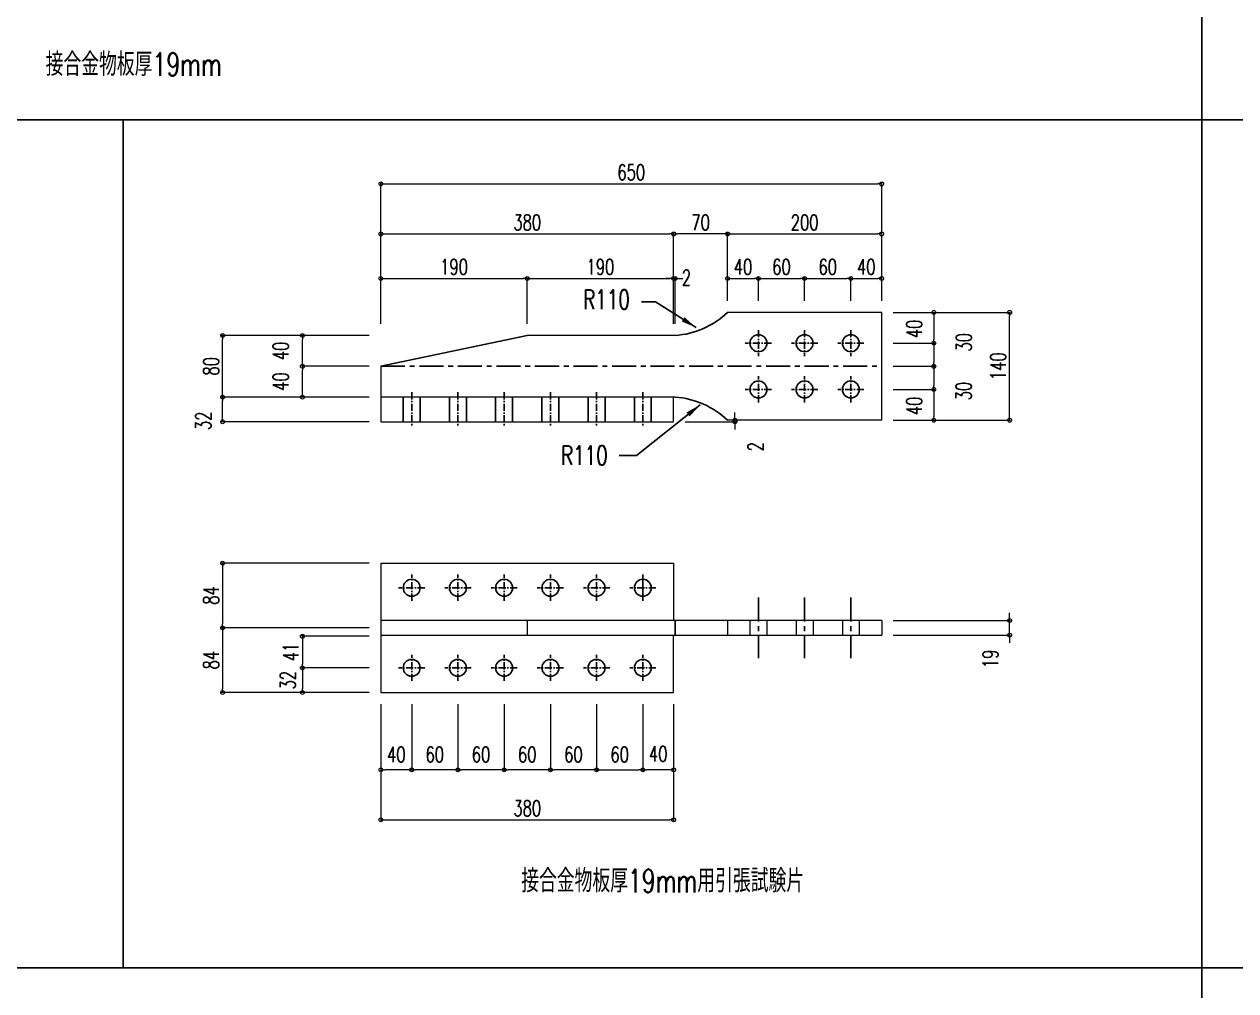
# Model space of a CAD drawing. Header units: millimetres. Extents: x -11384 to 29624, y 0 to 17788.
# Drawn here: x 25123 to 26696, y 9515 to 10770 of the extents above; entities that cross this region are included whole.
import ezdxf

# ---------------------------------------------------------------- set-up
doc = ezdxf.new("R2010")
doc.units = ezdxf.units.MM
doc.header["$LTSCALE"] = 5
for name, pattern in [('ACAD_ISO03W100', [30, 12, -18]), ('CENTER1', [10, 6.25, -1.25, 1.25, -1.25]), ('JIS_08_50', [53, 50, -1.125, 0.75, -1.125])]:
    doc.linetypes.add(name, pattern=pattern)
doc.layers.get('0').update_dxf_attribs({"color": 255})
doc.layers.get('DEFPOINTS').update_dxf_attribs({"color": 255})
for name, color, linetype in [('01', 7, 'Continuous'), ('CENTER', 2, 'JIS_08_50'), ('寸法', 4, 'Continuous'), ('補助線', 7, 'ACAD_ISO03W100'), ('金物', 142, 'Continuous')]:
    doc.layers.add(name, color=color, linetype=linetype)
doc.styles.add('KANJI', font='simplex.shx', dxfattribs={"width": 0.7, "bigfont": 'extfont2.shx'})
doc.styles.get("Standard").update_dxf_attribs({"font": 'simplex.shx', "width": 0.7, "height": 2.5, "bigfont": '@extfont2.shx'})
doc.styles.add('SUNPOU2', font='simplex.shx', dxfattribs={"width": 0.7, "height": 50, "bigfont": 'extfont2.shx'})
doc.dimstyles.new('コピー(2) - Standard', dxfattribs={"dimtxt": 25, "dimasz": 20, "dimexe": 0.18, "dimexo": 0.0625, "dimgap": 15, "dimtad": 1, "dimdec": 0, "dimzin": 0, "dimdsep": 46, "dimtxsty": 'Standard', "dimblk": 'DOTSMALL', "dimcen": 0.09, "dimadec": 0, "dimazin": 0, "dimtfac": 1, "dimtdec": 0, "dimtofl": 0, "dimtmove": 0, "dimatfit": 3, "dimfxl": 0, "dimtolj": 1, "dimtzin": 0, "dimarcsym": 0})
doc.dimstyles.new('一般寸法-小さめ', dxfattribs={"dimscale": 10, "dimtxt": 2, "dimasz": 0.5, "dimexe": 0.125, "dimexo": 1.5, "dimgap": 0.5, "dimtad": 1, "dimtxsty": 'KANJI', "dimblk": 'ORIGIN', "dimcen": 0, "dimclrd": 256, "dimclre": 256, "dimclrt": 256, "dimadec": 0, "dimazin": 0, "dimtfac": 1, "dimtmove": 2, "dimatfit": 2, "dimfxl": 0, "dimtolj": 2, "dimlwd": 5, "dimlwe": 5, "dimarcsym": 0})

# ---------------------------------------------------------------- blocks, each defined once
blk = doc.blocks.new('_Origin')
at = {"color": 0, "linetype": 'ByBlock', "lineweight": -2}
blk.add_line((0, 0), (-1, 0), dxfattribs=at)
blk.add_circle((0, 0), 0.5, dxfattribs=at)
blk = doc.blocks.new('*D178')
at = {"layer": 'DEFPOINTS', "color": 0, "transparency": 16777216}
for p in [(26236.1, 9995.5), (26402.2, 9995.5), (26236.1, 9976.5)]:
    blk.add_point(p, dxfattribs=at)
at = {"layer": '寸法', "lineweight": 5, "transparency": 16777216}
for p, q in [((26402.2, 10000.5), (26402.2, 10005.5)), ((26251.1, 9995.5), (26403.5, 9995.5)), ((26402.2, 9976.5), (26402.2, 9995.5)), ((26251.1, 9976.5), (26403.5, 9976.5)), ((26402.2, 9971.5), (26402.2, 9966.5))]:
    blk.add_line(p, q, dxfattribs=at)
at = {"layer": '寸法', "lineweight": 5, "transparency": 16777216, "xscale": 5, "yscale": 5, "zscale": 5}
for p, rotation in [((26402.2, 9995.5), 270), ((26402.2, 9976.5), 90)]:
    blk.add_blockref('_Origin', p, dxfattribs=dict(at, rotation=rotation))
at = {"layer": '寸法', "transparency": 16777216, "insert": (26377.2, 9945.7), "char_height": 20, "attachment_point": 5, "rotation": 90, "style": 'KANJI'}
blk.add_mtext('\\A2;19', dxfattribs=at)
blk = doc.blocks.new('*D179')
at = {"layer": 'DEFPOINTS', "color": 0, "transparency": 16777216}
for p in [(26236.1, 10395.5), (26402.2, 10395.5), (26236.1, 10255.5)]:
    blk.add_point(p, dxfattribs=at)
at = {"layer": '寸法', "lineweight": 5, "transparency": 16777216}
for p, q in [((26251.1, 10395.5), (26403.5, 10395.5)), ((26402.2, 10260.5), (26402.2, 10390.5)), ((26251.1, 10255.5), (26403.5, 10255.5))]:
    blk.add_line(p, q, dxfattribs=at)
at = {"layer": '寸法', "lineweight": 5, "transparency": 16777216, "xscale": 5, "yscale": 5, "zscale": 5}
for p, rotation in [((26402.2, 10395.5), 90), ((26402.2, 10255.5), 270)]:
    blk.add_blockref('_Origin', p, dxfattribs=dict(at, rotation=rotation))
at = {"layer": '寸法', "transparency": 16777216, "insert": (26387.2, 10325.5), "char_height": 20, "attachment_point": 5, "rotation": 90, "style": 'KANJI'}
blk.add_mtext('\\A2;140', dxfattribs=at)
blk = doc.blocks.new('*D481')
at = {"layer": 'DEFPOINTS', "color": 0, "transparency": 16777216}
for p in [(25380.7, 10365.5), (25586.1, 10365.5), (25586.1, 10285.5)]:
    blk.add_point(p, dxfattribs=at)
at = {"layer": '寸法', "lineweight": 5, "transparency": 16777216}
for p, q in [((25571.1, 10365.5), (25379.4, 10365.5)), ((25380.7, 10290.5), (25380.7, 10360.5)), ((25571.1, 10285.5), (25379.4, 10285.5))]:
    blk.add_line(p, q, dxfattribs=at)
at = {"layer": '寸法', "lineweight": 5, "transparency": 16777216, "xscale": 5, "yscale": 5, "zscale": 5}
for p, rotation in [((25380.7, 10365.5), 90), ((25380.7, 10285.5), 270)]:
    blk.add_blockref('_Origin', p, dxfattribs=dict(at, rotation=rotation))
at = {"layer": '寸法', "transparency": 16777216, "insert": (25365.7, 10325.5), "char_height": 20, "attachment_point": 5, "rotation": 90, "style": 'KANJI'}
blk.add_mtext('\\A2;80', dxfattribs=at)
blk = doc.blocks.new('*D180')
at = {"layer": 'DEFPOINTS', "color": 0, "transparency": 16777216}
for p in [(25966.1, 10497.3), (25586.1, 10365.5), (25966.1, 10365.5)]:
    blk.add_point(p, dxfattribs=at)
at = {"layer": '寸法', "lineweight": 5, "transparency": 16777216}
for p, q in [((25586.1, 10380.5), (25586.1, 10498.5)), ((25591.1, 10497.3), (25961.1, 10497.3)), ((25966.1, 10380.5), (25966.1, 10498.5))]:
    blk.add_line(p, q, dxfattribs=at)
at = {"layer": '寸法', "lineweight": 5, "transparency": 16777216, "xscale": 5, "yscale": 5, "zscale": 5, "rotation": 180}
blk.add_blockref('_Origin', (25586.1, 10497.3), dxfattribs=at)
at = {"layer": '寸法', "lineweight": 5, "transparency": 16777216, "xscale": 5, "yscale": 5, "zscale": 5}
blk.add_blockref('_Origin', (25966.1, 10497.3), dxfattribs=at)
at = {"layer": '寸法', "transparency": 16777216, "insert": (25776.1, 10512.3), "char_height": 20, "attachment_point": 5, "style": 'KANJI'}
blk.add_mtext('\\A2;380', dxfattribs=at)
blk = doc.blocks.new('*D181')
at = {"layer": 'DEFPOINTS', "color": 0, "transparency": 16777216}
for p in [(25966.1, 10497.3), (26036.1, 10395.5), (25966.1, 10365.5)]:
    blk.add_point(p, dxfattribs=at)
at = {"layer": '寸法', "lineweight": 5, "transparency": 16777216}
for p, q in [((25966.1, 10380.5), (25966.1, 10498.5)), ((26031.1, 10497.3), (25971.1, 10497.3)), ((26036.1, 10410.5), (26036.1, 10498.5))]:
    blk.add_line(p, q, dxfattribs=at)
at = {"layer": '寸法', "lineweight": 5, "transparency": 16777216, "xscale": 5, "yscale": 5, "zscale": 5, "rotation": 180}
blk.add_blockref('_Origin', (25966.1, 10497.3), dxfattribs=at)
at = {"layer": '寸法', "lineweight": 5, "transparency": 16777216, "xscale": 5, "yscale": 5, "zscale": 5}
blk.add_blockref('_Origin', (26036.1, 10497.3), dxfattribs=at)
at = {"layer": '寸法', "transparency": 16777216, "insert": (26001.1, 10512.3), "char_height": 20, "attachment_point": 5, "style": 'KANJI'}
blk.add_mtext('\\A2;70', dxfattribs=at)
blk = doc.blocks.new('*D482')
at = {"layer": 'DEFPOINTS', "color": 0, "transparency": 16777216}
for p in [(26236.1, 10497.3), (26036.1, 10395.5), (26236.1, 10395.5)]:
    blk.add_point(p, dxfattribs=at)
at = {"layer": '寸法', "lineweight": 5, "transparency": 16777216}
for p, q in [((26036.1, 10410.5), (26036.1, 10498.5)), ((26041.1, 10497.3), (26231.1, 10497.3)), ((26236.1, 10410.5), (26236.1, 10498.5))]:
    blk.add_line(p, q, dxfattribs=at)
at = {"layer": '寸法', "lineweight": 5, "transparency": 16777216, "xscale": 5, "yscale": 5, "zscale": 5, "rotation": 180}
blk.add_blockref('_Origin', (26036.1, 10497.3), dxfattribs=at)
at = {"layer": '寸法', "lineweight": 5, "transparency": 16777216, "xscale": 5, "yscale": 5, "zscale": 5}
blk.add_blockref('_Origin', (26236.1, 10497.3), dxfattribs=at)
at = {"layer": '寸法', "transparency": 16777216, "insert": (26136.1, 10512.3), "char_height": 20, "attachment_point": 5, "style": 'KANJI'}
blk.add_mtext('\\A2;200', dxfattribs=at)
blk = doc.blocks.new('*D182')
at = {"layer": 'DEFPOINTS', "color": 0, "transparency": 16777216}
for p in [(26236.1, 10395.5), (26236.1, 10355.5), (26303.8, 10355.5)]:
    blk.add_point(p, dxfattribs=at)
at = {"layer": '寸法', "lineweight": 5, "transparency": 16777216}
for p, q in [((26251.1, 10395.5), (26305, 10395.5)), ((26303.8, 10390.5), (26303.8, 10360.5)), ((26251.1, 10355.5), (26305, 10355.5))]:
    blk.add_line(p, q, dxfattribs=at)
at = {"layer": '寸法', "lineweight": 5, "transparency": 16777216, "xscale": 5, "yscale": 5, "zscale": 5}
for p, rotation in [((26303.8, 10395.5), 90), ((26303.8, 10355.5), 270)]:
    blk.add_blockref('_Origin', p, dxfattribs=dict(at, rotation=rotation))
at = {"layer": '寸法', "transparency": 16777216, "insert": (26278.4, 10374), "char_height": 20, "attachment_point": 5, "rotation": 90, "style": 'KANJI'}
blk.add_mtext('\\A2;40', dxfattribs=at)
blk = doc.blocks.new('*D183')
at = {"layer": 'DEFPOINTS', "color": 0, "transparency": 16777216}
for p in [(26236.1, 10295.5), (26236.1, 10255.5), (26303.8, 10255.5)]:
    blk.add_point(p, dxfattribs=at)
at = {"layer": '寸法', "lineweight": 5, "transparency": 16777216}
for p, q in [((26251.1, 10295.5), (26305, 10295.5)), ((26303.8, 10290.5), (26303.8, 10260.5)), ((26251.1, 10255.5), (26305, 10255.5))]:
    blk.add_line(p, q, dxfattribs=at)
at = {"layer": '寸法', "lineweight": 5, "transparency": 16777216, "xscale": 5, "yscale": 5, "zscale": 5}
for p, rotation in [((26303.8, 10295.5), 90), ((26303.8, 10255.5), 270)]:
    blk.add_blockref('_Origin', p, dxfattribs=dict(at, rotation=rotation))
at = {"layer": '寸法', "transparency": 16777216, "insert": (26278.4, 10274), "char_height": 20, "attachment_point": 5, "rotation": 90, "style": 'KANJI'}
blk.add_mtext('\\A2;40', dxfattribs=at)
blk = doc.blocks.new('*D184')
at = {"layer": 'DEFPOINTS', "color": 0, "transparency": 16777216}
for p in [(25484.3, 10325.5), (25586.1, 10325.5), (25586.1, 10285.5)]:
    blk.add_point(p, dxfattribs=at)
at = {"layer": '寸法', "lineweight": 5, "transparency": 16777216}
for p, q in [((25571.1, 10325.5), (25483, 10325.5)), ((25484.3, 10290.5), (25484.3, 10320.5)), ((25571.1, 10285.5), (25483, 10285.5))]:
    blk.add_line(p, q, dxfattribs=at)
at = {"layer": '寸法', "lineweight": 5, "transparency": 16777216, "xscale": 5, "yscale": 5, "zscale": 5}
for p, rotation in [((25484.3, 10325.5), 90), ((25484.3, 10285.5), 270)]:
    blk.add_blockref('_Origin', p, dxfattribs=dict(at, rotation=rotation))
at = {"layer": '寸法', "transparency": 16777216, "insert": (25456.1, 10305.5), "char_height": 20, "attachment_point": 5, "rotation": 90, "style": 'KANJI'}
blk.add_mtext('\\A2;40', dxfattribs=at)
blk = doc.blocks.new('*D185')
at = {"layer": 'DEFPOINTS', "color": 0, "transparency": 16777216}
for p in [(25484.3, 10365.5), (25586.1, 10365.5), (25586.1, 10325.5)]:
    blk.add_point(p, dxfattribs=at)
at = {"layer": '寸法', "lineweight": 5, "transparency": 16777216}
for p, q in [((25571.1, 10365.5), (25483, 10365.5)), ((25484.3, 10330.5), (25484.3, 10360.5)), ((25571.1, 10325.5), (25483, 10325.5))]:
    blk.add_line(p, q, dxfattribs=at)
at = {"layer": '寸法', "lineweight": 5, "transparency": 16777216, "xscale": 5, "yscale": 5, "zscale": 5}
for p, rotation in [((25484.3, 10365.5), 90), ((25484.3, 10325.5), 270)]:
    blk.add_blockref('_Origin', p, dxfattribs=dict(at, rotation=rotation))
at = {"layer": '寸法', "transparency": 16777216, "insert": (25456.1, 10345.5), "char_height": 20, "attachment_point": 5, "rotation": 90, "style": 'KANJI'}
blk.add_mtext('\\A2;40', dxfattribs=at)
blk = doc.blocks.new('*D186')
at = {"layer": 'DEFPOINTS', "color": 0, "transparency": 16777216}
for p in [(26136.1, 10439.5), (26076.1, 10395.5), (26136.1, 10395.5)]:
    blk.add_point(p, dxfattribs=at)
at = {"layer": '寸法', "lineweight": 5, "transparency": 16777216}
for p, q in [((26076.1, 10410.5), (26076.1, 10440.8)), ((26081.1, 10439.5), (26131.1, 10439.5)), ((26136.1, 10410.5), (26136.1, 10440.8))]:
    blk.add_line(p, q, dxfattribs=at)
at = {"layer": '寸法', "lineweight": 5, "transparency": 16777216, "xscale": 5, "yscale": 5, "zscale": 5, "rotation": 180}
blk.add_blockref('_Origin', (26076.1, 10439.5), dxfattribs=at)
at = {"layer": '寸法', "lineweight": 5, "transparency": 16777216, "xscale": 5, "yscale": 5, "zscale": 5}
blk.add_blockref('_Origin', (26136.1, 10439.5), dxfattribs=at)
at = {"layer": '寸法', "transparency": 16777216, "insert": (26106.1, 10454.5), "char_height": 20, "attachment_point": 5, "style": 'KANJI'}
blk.add_mtext('\\A2;60', dxfattribs=at)
blk = doc.blocks.new('*D187')
at = {"layer": 'DEFPOINTS', "color": 0, "transparency": 16777216}
for p in [(26236.1, 10562.3), (26236.1, 10397), (25586.1, 10365.5)]:
    blk.add_point(p, dxfattribs=at)
at = {"layer": '寸法', "lineweight": 5, "transparency": 16777216}
for p, q in [((25586.1, 10380.5), (25586.1, 10563.5)), ((25591.1, 10562.3), (26231.1, 10562.3)), ((26236.1, 10412), (26236.1, 10563.5))]:
    blk.add_line(p, q, dxfattribs=at)
at = {"layer": '寸法', "lineweight": 5, "transparency": 16777216, "xscale": 5, "yscale": 5, "zscale": 5, "rotation": 180}
blk.add_blockref('_Origin', (25586.1, 10562.3), dxfattribs=at)
at = {"layer": '寸法', "lineweight": 5, "transparency": 16777216, "xscale": 5, "yscale": 5, "zscale": 5}
blk.add_blockref('_Origin', (26236.1, 10562.3), dxfattribs=at)
at = {"layer": '寸法', "transparency": 16777216, "insert": (25911.1, 10577.3), "char_height": 20, "attachment_point": 5, "style": 'KANJI'}
blk.add_mtext('\\A2;650', dxfattribs=at)
blk = doc.blocks.new('_DotSmall')
at = {"color": 0, "linetype": 'ByBlock', "const_width": 0.5}
blk.add_lwpolyline([(-0.0625, 0, 1), (0.0625, 0, 1)], format="xyb", close=True, dxfattribs=at)
blk = doc.blocks.new('*D188')
at = {"layer": 'DEFPOINTS', "color": 0, "transparency": 16777216}
for p in [(25776.1, 10439.5), (25586.1, 10365.5), (25776.1, 10365.5)]:
    blk.add_point(p, dxfattribs=at)
at = {"layer": '寸法', "lineweight": 5, "transparency": 16777216}
for p, q in [((25586.1, 10380.5), (25586.1, 10440.8)), ((25591.1, 10439.5), (25771.1, 10439.5)), ((25776.1, 10380.5), (25776.1, 10440.8))]:
    blk.add_line(p, q, dxfattribs=at)
at = {"layer": '寸法', "lineweight": 5, "transparency": 16777216, "xscale": 5, "yscale": 5, "zscale": 5, "rotation": 180}
blk.add_blockref('_Origin', (25586.1, 10439.5), dxfattribs=at)
at = {"layer": '寸法', "lineweight": 5, "transparency": 16777216, "xscale": 5, "yscale": 5, "zscale": 5}
blk.add_blockref('_Origin', (25776.1, 10439.5), dxfattribs=at)
at = {"layer": '寸法', "transparency": 16777216, "insert": (25681.1, 10454.5), "char_height": 20, "attachment_point": 5, "style": 'KANJI'}
blk.add_mtext('\\A2;190', dxfattribs=at)
blk = doc.blocks.new('*D189')
at = {"layer": 'DEFPOINTS', "color": 0, "transparency": 16777216}
for p in [(25966.1, 10439.5), (25776.1, 10365.5), (25966.1, 10365.5)]:
    blk.add_point(p, dxfattribs=at)
at = {"layer": '寸法', "lineweight": 5, "transparency": 16777216}
for p, q in [((25776.1, 10380.5), (25776.1, 10440.8)), ((25781.1, 10439.5), (25961.1, 10439.5)), ((25966.1, 10380.5), (25966.1, 10440.8))]:
    blk.add_line(p, q, dxfattribs=at)
at = {"layer": '寸法', "lineweight": 5, "transparency": 16777216, "xscale": 5, "yscale": 5, "zscale": 5, "rotation": 180}
blk.add_blockref('_Origin', (25776.1, 10439.5), dxfattribs=at)
at = {"layer": '寸法', "lineweight": 5, "transparency": 16777216, "xscale": 5, "yscale": 5, "zscale": 5}
blk.add_blockref('_Origin', (25966.1, 10439.5), dxfattribs=at)
at = {"layer": '寸法', "transparency": 16777216, "insert": (25871.1, 10454.5), "char_height": 20, "attachment_point": 5, "style": 'KANJI'}
blk.add_mtext('\\A2;190', dxfattribs=at)
blk = doc.blocks.new('*D190')
at = {"layer": 'DEFPOINTS', "color": 0, "transparency": 16777216}
for p in [(26076.1, 10439.5), (26036.1, 10395.5), (26076.1, 10395.5)]:
    blk.add_point(p, dxfattribs=at)
at = {"layer": '寸法', "lineweight": 5, "transparency": 16777216}
for p, q in [((26036.1, 10410.5), (26036.1, 10440.8)), ((26041.1, 10439.5), (26071.1, 10439.5)), ((26076.1, 10410.5), (26076.1, 10440.8))]:
    blk.add_line(p, q, dxfattribs=at)
at = {"layer": '寸法', "lineweight": 5, "transparency": 16777216, "xscale": 5, "yscale": 5, "zscale": 5, "rotation": 180}
blk.add_blockref('_Origin', (26036.1, 10439.5), dxfattribs=at)
at = {"layer": '寸法', "lineweight": 5, "transparency": 16777216, "xscale": 5, "yscale": 5, "zscale": 5}
blk.add_blockref('_Origin', (26076.1, 10439.5), dxfattribs=at)
at = {"layer": '寸法', "transparency": 16777216, "insert": (26056.1, 10454.5), "char_height": 20, "attachment_point": 5, "style": 'KANJI'}
blk.add_mtext('\\A2;40', dxfattribs=at)
blk = doc.blocks.new('*D191')
at = {"layer": 'DEFPOINTS', "color": 0, "transparency": 16777216}
for p in [(26196.1, 10439.5), (26136.1, 10395.5), (26196.1, 10395.5)]:
    blk.add_point(p, dxfattribs=at)
at = {"layer": '寸法', "lineweight": 5, "transparency": 16777216}
for p, q in [((26136.1, 10410.5), (26136.1, 10440.8)), ((26141.1, 10439.5), (26191.1, 10439.5)), ((26196.1, 10410.5), (26196.1, 10440.8))]:
    blk.add_line(p, q, dxfattribs=at)
at = {"layer": '寸法', "lineweight": 5, "transparency": 16777216, "xscale": 5, "yscale": 5, "zscale": 5, "rotation": 180}
blk.add_blockref('_Origin', (26136.1, 10439.5), dxfattribs=at)
at = {"layer": '寸法', "lineweight": 5, "transparency": 16777216, "xscale": 5, "yscale": 5, "zscale": 5}
blk.add_blockref('_Origin', (26196.1, 10439.5), dxfattribs=at)
at = {"layer": '寸法', "transparency": 16777216, "insert": (26166.1, 10454.5), "char_height": 20, "attachment_point": 5, "style": 'KANJI'}
blk.add_mtext('\\A2;60', dxfattribs=at)
blk = doc.blocks.new('*D192')
at = {"layer": 'DEFPOINTS', "color": 0, "transparency": 16777216}
for p in [(26236.1, 10439.5), (26196.1, 10395.5), (26236.1, 10395.5)]:
    blk.add_point(p, dxfattribs=at)
at = {"layer": '寸法', "lineweight": 5, "transparency": 16777216}
for p, q in [((26196.1, 10410.5), (26196.1, 10440.8)), ((26201.1, 10439.5), (26231.1, 10439.5)), ((26236.1, 10410.5), (26236.1, 10440.8))]:
    blk.add_line(p, q, dxfattribs=at)
at = {"layer": '寸法', "lineweight": 5, "transparency": 16777216, "xscale": 5, "yscale": 5, "zscale": 5, "rotation": 180}
blk.add_blockref('_Origin', (26196.1, 10439.5), dxfattribs=at)
at = {"layer": '寸法', "lineweight": 5, "transparency": 16777216, "xscale": 5, "yscale": 5, "zscale": 5}
blk.add_blockref('_Origin', (26236.1, 10439.5), dxfattribs=at)
at = {"layer": '寸法', "transparency": 16777216, "insert": (26216.1, 10454.5), "char_height": 20, "attachment_point": 5, "style": 'KANJI'}
blk.add_mtext('\\A2;40', dxfattribs=at)
blk = doc.blocks.new('*D193')
at = {"layer": 'DEFPOINTS', "color": 0, "transparency": 16777216}
for p in [(26236.1, 10355.5), (26236.1, 10325.5), (26303.8, 10325.5)]:
    blk.add_point(p, dxfattribs=at)
at = {"layer": '寸法', "lineweight": 5, "transparency": 16777216}
for p, q in [((26251.1, 10355.5), (26305, 10355.5)), ((26303.8, 10350.5), (26303.8, 10330.5)), ((26251.1, 10325.5), (26305, 10325.5))]:
    blk.add_line(p, q, dxfattribs=at)
at = {"layer": '寸法', "lineweight": 5, "transparency": 16777216, "xscale": 5, "yscale": 5, "zscale": 5}
for p, rotation in [((26303.8, 10355.5), 90), ((26303.8, 10325.5), 270)]:
    blk.add_blockref('_Origin', p, dxfattribs=dict(at, rotation=rotation))
at = {"layer": '寸法', "transparency": 16777216, "insert": (26342.8, 10356.7), "char_height": 20, "attachment_point": 5, "rotation": 90, "style": 'KANJI'}
blk.add_mtext('\\A2;30', dxfattribs=at)
blk = doc.blocks.new('*D194')
at = {"layer": 'DEFPOINTS', "color": 0, "transparency": 16777216}
for p in [(26236.1, 10325.5), (26236.1, 10295.5), (26303.8, 10295.5)]:
    blk.add_point(p, dxfattribs=at)
at = {"layer": '寸法', "lineweight": 5, "transparency": 16777216}
for p, q in [((26251.1, 10325.5), (26305, 10325.5)), ((26303.8, 10320.5), (26303.8, 10300.5)), ((26251.1, 10295.5), (26305, 10295.5))]:
    blk.add_line(p, q, dxfattribs=at)
at = {"layer": '寸法', "lineweight": 5, "transparency": 16777216, "xscale": 5, "yscale": 5, "zscale": 5}
for p, rotation in [((26303.8, 10325.5), 90), ((26303.8, 10295.5), 270)]:
    blk.add_blockref('_Origin', p, dxfattribs=dict(at, rotation=rotation))
at = {"layer": '寸法', "transparency": 16777216, "insert": (26342.5, 10293.3), "char_height": 20, "attachment_point": 5, "rotation": 90, "style": 'KANJI'}
blk.add_mtext('\\A2;30', dxfattribs=at)
blk = doc.blocks.new('*D483')
at = {"layer": 'DEFPOINTS', "color": 0, "transparency": 16777216}
for p in [(25968.1, 10439.5), (25966.1, 10365.5), (25968.1, 10365.5)]:
    blk.add_point(p, dxfattribs=at)
at = {"layer": '寸法', "lineweight": 5, "transparency": 16777216}
for p, q in [((25961.1, 10439.5), (25956.1, 10439.5)), ((25966.1, 10380.5), (25966.1, 10440.8)), ((25966.1, 10439.5), (25968.1, 10439.5)), ((25968.1, 10380.5), (25968.1, 10440.8)), ((25973.1, 10439.5), (25978.1, 10439.5))]:
    blk.add_line(p, q, dxfattribs=at)
at = {"layer": '寸法', "lineweight": 5, "transparency": 16777216, "xscale": 5, "yscale": 5, "zscale": 5}
blk.add_blockref('_Origin', (25966.1, 10439.5), dxfattribs=at)
at = {"layer": '寸法', "lineweight": 5, "transparency": 16777216, "xscale": 5, "yscale": 5, "zscale": 5, "rotation": 180}
blk.add_blockref('_Origin', (25968.1, 10439.5), dxfattribs=at)
at = {"layer": '寸法', "transparency": 16777216, "insert": (25982.7, 10440.6), "char_height": 20, "attachment_point": 5, "style": 'KANJI'}
blk.add_mtext('\\A2;2', dxfattribs=at)
blk = doc.blocks.new('*D86')
at = {"layer": 'DEFPOINTS', "color": 0, "transparency": 16777216}
for p in [(25966.1, 10253.5), (26036.1, 10255.5), (26045.7, 10255.5)]:
    blk.add_point(p, dxfattribs=at)
at = {"layer": '寸法', "lineweight": 5, "transparency": 16777216}
for p, q in [((25981.1, 10253.5), (26047, 10253.5)), ((26045.7, 10260.5), (26045.7, 10265.5)), ((26045.7, 10253.5), (26045.7, 10255.5)), ((26051.1, 10255.5), (26047, 10255.5)), ((26045.7, 10248.5), (26045.7, 10243.5))]:
    blk.add_line(p, q, dxfattribs=at)
at = {"layer": '寸法', "lineweight": 5, "transparency": 16777216, "xscale": 5, "yscale": 5, "zscale": 5}
for p, rotation in [((26045.7, 10255.5), 270), ((26045.7, 10253.5), 90)]:
    blk.add_blockref('_Origin', p, dxfattribs=dict(at, rotation=rotation))
at = {"layer": '寸法', "transparency": 16777216, "insert": (26072.5, 10221.1), "char_height": 20, "attachment_point": 5, "rotation": 90, "style": 'KANJI'}
blk.add_mtext('\\A2;2', dxfattribs=at)
blk = doc.blocks.new('*D463')
at = {"layer": 'DEFPOINTS', "color": 0, "transparency": 16777216}
for p in [(25380.7, 10285.5), (25586.1, 10285.5), (25586.1, 10253.5)]:
    blk.add_point(p, dxfattribs=at)
at = {"layer": '寸法', "lineweight": 5, "transparency": 16777216}
for p, q in [((25571.1, 10285.5), (25379.4, 10285.5)), ((25380.7, 10258.5), (25380.7, 10280.5)), ((25571.1, 10253.5), (25379.4, 10253.5))]:
    blk.add_line(p, q, dxfattribs=at)
at = {"layer": '寸法', "lineweight": 5, "transparency": 16777216, "xscale": 5, "yscale": 5, "zscale": 5}
for p, rotation in [((25380.7, 10285.5), 90), ((25380.7, 10253.5), 270)]:
    blk.add_blockref('_Origin', p, dxfattribs=dict(at, rotation=rotation))
at = {"layer": '寸法', "transparency": 16777216, "insert": (25355.7, 10254.7), "char_height": 20, "attachment_point": 5, "rotation": 90, "style": 'KANJI'}
blk.add_mtext('\\A2;32', dxfattribs=at)
blk = doc.blocks.new('*D87')
at = {"layer": 'DEFPOINTS', "color": 0, "transparency": 16777216}
for p in [(25866.1, 9902), (25926.1, 9902), (25926.1, 9801.6)]:
    blk.add_point(p, dxfattribs=at)
at = {"layer": '寸法', "lineweight": 5, "transparency": 16777216}
for p, q in [((25866.1, 9887), (25866.1, 9800.3)), ((25926.1, 9887), (25926.1, 9800.3)), ((25871.1, 9801.6), (25921.1, 9801.6))]:
    blk.add_line(p, q, dxfattribs=at)
at = {"layer": '寸法', "lineweight": 5, "transparency": 16777216, "xscale": 5, "yscale": 5, "zscale": 5, "rotation": 180}
blk.add_blockref('_Origin', (25866.1, 9801.6), dxfattribs=at)
at = {"layer": '寸法', "lineweight": 5, "transparency": 16777216, "xscale": 5, "yscale": 5, "zscale": 5}
blk.add_blockref('_Origin', (25926.1, 9801.6), dxfattribs=at)
at = {"layer": '寸法', "transparency": 16777216, "insert": (25896.1, 9821.6), "char_height": 20, "attachment_point": 5, "style": 'KANJI'}
blk.add_mtext('\\A2;60', dxfattribs=at)
blk = doc.blocks.new('*D88')
at = {"layer": 'DEFPOINTS', "color": 0, "transparency": 16777216}
for p in [(25626.1, 9902), (25686.1, 9902), (25626.1, 9801.6)]:
    blk.add_point(p, dxfattribs=at)
at = {"layer": '寸法', "lineweight": 5, "transparency": 16777216}
for p, q in [((25626.1, 9887), (25626.1, 9800.3)), ((25686.1, 9887), (25686.1, 9800.3)), ((25681.1, 9801.6), (25631.1, 9801.6))]:
    blk.add_line(p, q, dxfattribs=at)
at = {"layer": '寸法', "lineweight": 5, "transparency": 16777216, "xscale": 5, "yscale": 5, "zscale": 5, "rotation": 180}
blk.add_blockref('_Origin', (25626.1, 9801.6), dxfattribs=at)
at = {"layer": '寸法', "lineweight": 5, "transparency": 16777216, "xscale": 5, "yscale": 5, "zscale": 5}
blk.add_blockref('_Origin', (25686.1, 9801.6), dxfattribs=at)
at = {"layer": '寸法', "transparency": 16777216, "insert": (25656.1, 9821.6), "char_height": 20, "attachment_point": 5, "style": 'KANJI'}
blk.add_mtext('\\A2;60', dxfattribs=at)
blk = doc.blocks.new('*D464')
at = {"layer": 'DEFPOINTS', "color": 0, "transparency": 16777216}
for p in [(25586.1, 9902), (25966.1, 9902), (25966.1, 9736.7)]:
    blk.add_point(p, dxfattribs=at)
at = {"layer": '寸法', "lineweight": 5, "transparency": 16777216}
for p, q in [((25586.1, 9887), (25586.1, 9735.4)), ((25966.1, 9887), (25966.1, 9735.4)), ((25591.1, 9736.7), (25961.1, 9736.7))]:
    blk.add_line(p, q, dxfattribs=at)
at = {"layer": '寸法', "lineweight": 5, "transparency": 16777216, "xscale": 5, "yscale": 5, "zscale": 5, "rotation": 180}
blk.add_blockref('_Origin', (25586.1, 9736.7), dxfattribs=at)
at = {"layer": '寸法', "lineweight": 5, "transparency": 16777216, "xscale": 5, "yscale": 5, "zscale": 5}
blk.add_blockref('_Origin', (25966.1, 9736.7), dxfattribs=at)
at = {"layer": '寸法', "transparency": 16777216, "insert": (25776.1, 9751.7), "char_height": 20, "attachment_point": 5, "style": 'KANJI'}
blk.add_mtext('\\A2;380', dxfattribs=at)
blk = doc.blocks.new('*D89')
at = {"layer": 'DEFPOINTS', "color": 0, "transparency": 16777216}
for p in [(25806.1, 9902), (25866.1, 9902), (25806.1, 9801.6)]:
    blk.add_point(p, dxfattribs=at)
at = {"layer": '寸法', "lineweight": 5, "transparency": 16777216}
for p, q in [((25806.1, 9887), (25806.1, 9800.3)), ((25866.1, 9887), (25866.1, 9800.3)), ((25861.1, 9801.6), (25811.1, 9801.6))]:
    blk.add_line(p, q, dxfattribs=at)
at = {"layer": '寸法', "lineweight": 5, "transparency": 16777216, "xscale": 5, "yscale": 5, "zscale": 5, "rotation": 180}
blk.add_blockref('_Origin', (25806.1, 9801.6), dxfattribs=at)
at = {"layer": '寸法', "lineweight": 5, "transparency": 16777216, "xscale": 5, "yscale": 5, "zscale": 5}
blk.add_blockref('_Origin', (25866.1, 9801.6), dxfattribs=at)
at = {"layer": '寸法', "transparency": 16777216, "insert": (25836.1, 9821.6), "char_height": 20, "attachment_point": 5, "style": 'KANJI'}
blk.add_mtext('\\A2;60', dxfattribs=at)
blk = doc.blocks.new('*D90')
at = {"layer": 'DEFPOINTS', "color": 0, "transparency": 16777216}
for p in [(25746.1, 9902), (25806.1, 9902), (25746.1, 9801.6)]:
    blk.add_point(p, dxfattribs=at)
at = {"layer": '寸法', "lineweight": 5, "transparency": 16777216}
for p, q in [((25746.1, 9887), (25746.1, 9800.3)), ((25806.1, 9887), (25806.1, 9800.3)), ((25801.1, 9801.6), (25751.1, 9801.6))]:
    blk.add_line(p, q, dxfattribs=at)
at = {"layer": '寸法', "lineweight": 5, "transparency": 16777216, "xscale": 5, "yscale": 5, "zscale": 5, "rotation": 180}
blk.add_blockref('_Origin', (25746.1, 9801.6), dxfattribs=at)
at = {"layer": '寸法', "lineweight": 5, "transparency": 16777216, "xscale": 5, "yscale": 5, "zscale": 5}
blk.add_blockref('_Origin', (25806.1, 9801.6), dxfattribs=at)
at = {"layer": '寸法', "transparency": 16777216, "insert": (25776.1, 9821.6), "char_height": 20, "attachment_point": 5, "style": 'KANJI'}
blk.add_mtext('\\A2;60', dxfattribs=at)
blk = doc.blocks.new('*D91')
at = {"layer": 'DEFPOINTS', "color": 0, "transparency": 16777216}
for p in [(25686.1, 9902), (25746.1, 9902), (25686.1, 9801.6)]:
    blk.add_point(p, dxfattribs=at)
at = {"layer": '寸法', "lineweight": 5, "transparency": 16777216}
for p, q in [((25686.1, 9887), (25686.1, 9800.3)), ((25746.1, 9887), (25746.1, 9800.3)), ((25741.1, 9801.6), (25691.1, 9801.6))]:
    blk.add_line(p, q, dxfattribs=at)
at = {"layer": '寸法', "lineweight": 5, "transparency": 16777216, "xscale": 5, "yscale": 5, "zscale": 5, "rotation": 180}
blk.add_blockref('_Origin', (25686.1, 9801.6), dxfattribs=at)
at = {"layer": '寸法', "lineweight": 5, "transparency": 16777216, "xscale": 5, "yscale": 5, "zscale": 5}
blk.add_blockref('_Origin', (25746.1, 9801.6), dxfattribs=at)
at = {"layer": '寸法', "transparency": 16777216, "insert": (25716.1, 9821.6), "char_height": 20, "attachment_point": 5, "style": 'KANJI'}
blk.add_mtext('\\A2;60', dxfattribs=at)
blk = doc.blocks.new('*D92')
at = {"layer": 'DEFPOINTS', "color": 0, "transparency": 16777216}
for p in [(25586.1, 9902), (25626.1, 9902), (25586.1, 9801.6)]:
    blk.add_point(p, dxfattribs=at)
at = {"layer": '寸法', "lineweight": 5, "transparency": 16777216}
for p, q in [((25586.1, 9887), (25586.1, 9800.3)), ((25626.1, 9887), (25626.1, 9800.3)), ((25621.1, 9801.6), (25591.1, 9801.6))]:
    blk.add_line(p, q, dxfattribs=at)
at = {"layer": '寸法', "lineweight": 5, "transparency": 16777216, "xscale": 5, "yscale": 5, "zscale": 5, "rotation": 180}
blk.add_blockref('_Origin', (25586.1, 9801.6), dxfattribs=at)
at = {"layer": '寸法', "lineweight": 5, "transparency": 16777216, "xscale": 5, "yscale": 5, "zscale": 5}
blk.add_blockref('_Origin', (25626.1, 9801.6), dxfattribs=at)
at = {"layer": '寸法', "transparency": 16777216, "insert": (25606.1, 9821.6), "char_height": 20, "attachment_point": 5, "style": 'KANJI'}
blk.add_mtext('\\A2;40', dxfattribs=at)
blk = doc.blocks.new('*D93')
at = {"layer": 'DEFPOINTS', "color": 0, "transparency": 16777216}
for p in [(25926.1, 9902), (25966.1, 9902), (25926.1, 9801.6)]:
    blk.add_point(p, dxfattribs=at)
at = {"layer": '寸法', "lineweight": 5, "transparency": 16777216}
for p, q in [((25926.1, 9887), (25926.1, 9800.3)), ((25966.1, 9887), (25966.1, 9800.3)), ((25961.1, 9801.6), (25931.1, 9801.6))]:
    blk.add_line(p, q, dxfattribs=at)
at = {"layer": '寸法', "lineweight": 5, "transparency": 16777216, "xscale": 5, "yscale": 5, "zscale": 5, "rotation": 180}
blk.add_blockref('_Origin', (25926.1, 9801.6), dxfattribs=at)
at = {"layer": '寸法', "lineweight": 5, "transparency": 16777216, "xscale": 5, "yscale": 5, "zscale": 5}
blk.add_blockref('_Origin', (25966.1, 9801.6), dxfattribs=at)
at = {"layer": '寸法', "transparency": 16777216, "insert": (25946.1, 9822.3), "char_height": 20, "attachment_point": 5, "style": 'KANJI'}
blk.add_mtext('\\A2;40', dxfattribs=at)
blk = doc.blocks.new('*D94')
at = {"layer": 'DEFPOINTS', "color": 0, "ltscale": 2, "transparency": 16777216}
for p in [(25586.1, 9986), (25380.7, 9902), (25586.1, 9902)]:
    blk.add_point(p, dxfattribs=at)
at = {"layer": '寸法', "lineweight": 5, "ltscale": 2, "transparency": 16777216}
for p, q in [((25571.1, 9986), (25379.4, 9986)), ((25380.7, 9981), (25380.7, 9907)), ((25571.1, 9902), (25379.4, 9902))]:
    blk.add_line(p, q, dxfattribs=at)
at = {"layer": '寸法', "lineweight": 5, "ltscale": 2, "transparency": 16777216, "xscale": 5, "yscale": 5, "zscale": 5}
for p, rotation in [((25380.7, 9986), 90), ((25380.7, 9902), 270)]:
    blk.add_blockref('_Origin', p, dxfattribs=dict(at, rotation=rotation))
at = {"layer": '寸法', "ltscale": 2, "transparency": 16777216, "insert": (25365.7, 9944), "char_height": 20, "attachment_point": 5, "rotation": 90, "style": 'KANJI'}
blk.add_mtext('\\A2;84', dxfattribs=at)
blk = doc.blocks.new('*D465')
at = {"layer": 'DEFPOINTS', "color": 0, "ltscale": 2, "transparency": 16777216}
for p in [(25586.1, 10070), (25380.7, 9986), (25586.1, 9986)]:
    blk.add_point(p, dxfattribs=at)
at = {"layer": '寸法', "lineweight": 5, "ltscale": 2, "transparency": 16777216}
for p, q in [((25571.1, 10070), (25379.4, 10070)), ((25380.7, 10065), (25380.7, 9991)), ((25571.1, 9986), (25379.4, 9986))]:
    blk.add_line(p, q, dxfattribs=at)
at = {"layer": '寸法', "lineweight": 5, "ltscale": 2, "transparency": 16777216, "xscale": 5, "yscale": 5, "zscale": 5}
for p, rotation in [((25380.7, 10070), 90), ((25380.7, 9986), 270)]:
    blk.add_blockref('_Origin', p, dxfattribs=dict(at, rotation=rotation))
at = {"layer": '寸法', "ltscale": 2, "transparency": 16777216, "insert": (25365.7, 10028), "char_height": 20, "attachment_point": 5, "rotation": 90, "style": 'KANJI'}
blk.add_mtext('\\A2;84', dxfattribs=at)
blk = doc.blocks.new('*D95')
at = {"layer": 'DEFPOINTS', "color": 0, "ltscale": 2, "transparency": 16777216}
for p in [(25586.1, 9934), (25484.3, 9902), (25586.1, 9902)]:
    blk.add_point(p, dxfattribs=at)
at = {"layer": '寸法', "lineweight": 5, "ltscale": 2, "transparency": 16777216}
for p, q in [((25571.1, 9934), (25483, 9934)), ((25484.3, 9929), (25484.3, 9907)), ((25571.1, 9902), (25483, 9902))]:
    blk.add_line(p, q, dxfattribs=at)
at = {"layer": '寸法', "lineweight": 5, "ltscale": 2, "transparency": 16777216, "xscale": 5, "yscale": 5, "zscale": 5}
for p, rotation in [((25484.3, 9934), 90), ((25484.3, 9902), 270)]:
    blk.add_blockref('_Origin', p, dxfattribs=dict(at, rotation=rotation))
at = {"layer": '寸法', "ltscale": 2, "transparency": 16777216, "insert": (25465.5, 9918), "char_height": 20, "attachment_point": 5, "rotation": 90, "style": 'KANJI'}
blk.add_mtext('\\A2;32', dxfattribs=at)
blk = doc.blocks.new('*D96')
at = {"layer": 'DEFPOINTS', "color": 0, "ltscale": 2, "transparency": 16777216}
for p in [(25586.1, 9975), (25484.3, 9934), (25586.1, 9934)]:
    blk.add_point(p, dxfattribs=at)
at = {"layer": '寸法', "lineweight": 5, "ltscale": 2, "transparency": 16777216}
for p, q in [((25571.1, 9975), (25483, 9975)), ((25484.3, 9970), (25484.3, 9939)), ((25571.1, 9934), (25483, 9934))]:
    blk.add_line(p, q, dxfattribs=at)
at = {"layer": '寸法', "lineweight": 5, "ltscale": 2, "transparency": 16777216, "xscale": 5, "yscale": 5, "zscale": 5}
for p, rotation in [((25484.3, 9975), 90), ((25484.3, 9934), 270)]:
    blk.add_blockref('_Origin', p, dxfattribs=dict(at, rotation=rotation))
at = {"layer": '寸法', "ltscale": 2, "transparency": 16777216, "insert": (25469.3, 9954.5), "char_height": 20, "attachment_point": 5, "rotation": 90, "style": 'KANJI'}
blk.add_mtext('\\A2;41', dxfattribs=at)

msp = doc.modelspace()

# ---------------------------------------------------------------- linework, layer by layer
at = {"layer": '01', "ltscale": 2}
for points in [[(26651.831, 11896.004), (28051.831, 11896.004), (28051.831, 10645.542), (26651.831, 10645.542)], [(23851.831, 10794.886), (26651.831, 10794.886), (26651.831, 10645.542), (23851.831, 10645.542)], [(23851.831, 10645.542), (25251.831, 10645.542), (25251.831, 9544.424), (23851.831, 9544.424)], [(25251.831, 10645.542), (26651.831, 10645.542), (26651.831, 9544.424), (25251.831, 9544.424)], [(26651.831, 10645.542), (28051.831, 10645.542), (28051.831, 9544.424), (26651.831, 9544.424)], [(23851.831, 9544.424), (26651.831, 9544.424), (26651.831, 9395.081), (23851.831, 9395.081)], [(26651.831, 9544.424), (29451.831, 9544.424), (29451.831, 9395.081), (26651.831, 9395.081)]]:
    msp.add_lwpolyline(points, close=True, dxfattribs=at)
at = {"layer": 'CENTER', "color": 7, "linetype": 'CENTER1'}
for p, q in [((25586.106, 10325.499), (26236.106, 10325.499)), ((26076.106, 10025.592), (26076.106, 9946.493)), ((26136.106, 10025.592), (26136.106, 9946.493)), ((26196.106, 10025.592), (26196.106, 9946.493))]:
    msp.add_line(p, q, dxfattribs=at)
at = {"layer": '寸法', "linetype": 'CENTER1', "ltscale": 0.3}
for p, q in [((26076.106, 10372.499), (26076.106, 10338.499)), ((26136.106, 10372.499), (26136.106, 10338.499)), ((26196.106, 10372.499), (26196.106, 10338.499)), ((26093.106, 10355.499), (26059.106, 10355.499)), ((26153.106, 10355.499), (26119.106, 10355.499)), ((26213.106, 10355.499), (26179.106, 10355.499)), ((26076.106, 10278.499), (26076.106, 10312.499)), ((26136.106, 10278.499), (26136.106, 10312.499)), ((26196.106, 10278.499), (26196.106, 10312.499)), ((25626.106, 10291.999), (25626.106, 10246.999)), ((25686.106, 10291.999), (25686.106, 10246.999)), ((25746.106, 10291.999), (25746.106, 10246.999)), ((25806.106, 10291.999), (25806.106, 10246.999)), ((25866.106, 10291.999), (25866.106, 10246.999)), ((25926.106, 10291.999), (25926.106, 10246.999)), ((26093.106, 10295.499), (26059.106, 10295.499)), ((26153.106, 10295.499), (26119.106, 10295.499)), ((26213.106, 10295.499), (26179.106, 10295.499)), ((25626.106, 10021.042), (25626.106, 10055.042)), ((25686.106, 10021.042), (25686.106, 10055.042)), ((25746.106, 10021.042), (25746.106, 10055.042)), ((25806.106, 10021.042), (25806.106, 10055.042)), ((25866.106, 10021.042), (25866.106, 10055.042)), ((25926.106, 10055.042), (25926.106, 10021.042)), ((25926.106, 10021.042), (25926.106, 10055.042)), ((25643.106, 10038.042), (25609.106, 10038.042)), ((25703.106, 10038.042), (25669.106, 10038.042)), ((25763.106, 10038.042), (25729.106, 10038.042)), ((25823.106, 10038.042), (25789.106, 10038.042)), ((25883.106, 10038.042), (25849.106, 10038.042)), ((25943.106, 10038.042), (25909.106, 10038.042)), ((25943.106, 10038.042), (25909.106, 10038.042)), ((25626.106, 9917.042), (25626.106, 9951.042)), ((25686.106, 9917.042), (25686.106, 9951.042)), ((25746.106, 9917.042), (25746.106, 9951.042)), ((25806.106, 9917.042), (25806.106, 9951.042)), ((25866.106, 9917.042), (25866.106, 9951.042)), ((25926.106, 9917.042), (25926.106, 9951.042)), ((25926.106, 9917.042), (25926.106, 9951.042)), ((25643.106, 9934.042), (25609.106, 9934.042)), ((25703.106, 9934.042), (25669.106, 9934.042)), ((25763.106, 9934.042), (25729.106, 9934.042)), ((25823.106, 9934.042), (25789.106, 9934.042)), ((25883.106, 9934.042), (25849.106, 9934.042)), ((25943.106, 9934.042), (25909.106, 9934.042)), ((25943.106, 9934.042), (25909.106, 9934.042))]:
    msp.add_line(p, q, dxfattribs=at)
at = {"layer": '補助線', "ltscale": 2}
for p, q in [((25615.106, 10253.499), (25615.106, 10285.499)), ((25637.106, 10253.499), (25637.106, 10285.499)), ((25675.106, 10253.499), (25675.106, 10285.499)), ((25697.106, 10253.499), (25697.106, 10285.499)), ((25735.106, 10253.499), (25735.106, 10285.499)), ((25757.106, 10253.499), (25757.106, 10285.499)), ((25795.106, 10253.499), (25795.106, 10285.499)), ((25817.106, 10253.499), (25817.106, 10285.499)), ((25855.106, 10253.499), (25855.106, 10285.499)), ((25877.106, 10253.499), (25877.106, 10285.499)), ((25915.106, 10253.499), (25915.106, 10285.499)), ((25937.106, 10253.499), (25937.106, 10285.499))]:
    msp.add_line(p, q, dxfattribs=at)
at = {"layer": '補助線', "lineweight": 18}
for p, q in [((26065.106, 9995.542), (26065.106, 9976.542)), ((26087.106, 9995.542), (26087.106, 9976.542)), ((26125.106, 9995.542), (26125.106, 9976.542)), ((26147.106, 9995.542), (26147.106, 9976.542)), ((26185.106, 9995.542), (26185.106, 9976.542)), ((26207.106, 9995.542), (26207.106, 9976.542))]:
    msp.add_line(p, q, dxfattribs=at)
at = {"layer": '金物', "lineweight": 18}
for p, q in [((26236.106, 10395.499), (26036.106, 10395.499)), ((26236.106, 10255.499), (26236.106, 10395.499)), ((25968.106, 10365.499), (25776.106, 10365.499)), ((25586.106, 10325.499), (25586.106, 10285.499)), ((25968.106, 10285.499), (25586.106, 10285.499)), ((25586.106, 10285.499), (25586.106, 10253.499)), ((25966.106, 10253.499), (25966.106, 10285.499)), ((25586.106, 10253.499), (25966.106, 10253.499)), ((26236.106, 10255.499), (26036.106, 10255.499)), ((25586.106, 10070.042), (25586.106, 9902.042)), ((25586.106, 10070.042), (25966.106, 10070.042)), ((25966.106, 10070.042), (25966.106, 9995.542)), ((26236.106, 9995.542), (25586.106, 9995.542)), ((25776.106, 9995.542), (25776.106, 9976.542)), ((26036.106, 9995.542), (26036.106, 9976.542)), ((26236.106, 9995.542), (26236.106, 9976.542)), ((25586.106, 9976.542), (26236.106, 9976.542)), ((25966.106, 9902.042), (25966.106, 9976.542)), ((25586.106, 9902.042), (25966.106, 9902.042))]:
    msp.add_line(p, q, dxfattribs=at)
at = {"layer": '金物'}
msp.add_line((25586.106, 10325.499), (25776.106, 10365.499), dxfattribs=at)
at = {"layer": '金物', "ltscale": 2}
msp.add_line((25968.106, 9995.542), (25968.106, 9976.542), dxfattribs=at)
at = {"layer": '金物', "ltscale": 2.5}
for centre in [(26076.106, 10355.499), (26136.106, 10355.499), (26196.106, 10355.499), (26076.106, 10295.499), (26136.106, 10295.499), (26196.106, 10295.499), (25626.106, 10038.042), (25686.106, 10038.042), (25746.106, 10038.042), (25806.106, 10038.042), (25866.106, 10038.042), (25926.106, 10038.042), (25626.106, 9934.042), (25686.106, 9934.042), (25746.106, 9934.042), (25806.106, 9934.042), (25866.106, 9934.042), (25926.106, 9934.042)]:
    msp.add_circle(centre, 11, dxfattribs=at)
at = {"layer": '金物', "ltscale": 2}
for centre, start, end in [((25960.316, 10475.223), 274.060941, 313.550946), ((25960.316, 10175.775), 46.449054, 85.939059)]:
    msp.add_arc(centre, 110, start, end, dxfattribs=at)

# ---------------------------------------------------------------- texts
at = {"layer": '寸法', "ltscale": 2, "char_height": 30, "attachment_point": 5, "style": 'SUNPOU2'}
for s, insert, width in [('接合金物板厚19mm', (25265.34, 10717.545), 2086.49073), ('接合金物板厚19mm用引張試験片', (25951.831, 9657.525), 1400)]:
    msp.add_mtext(s, dxfattribs=dict(at, insert=insert, width=width))
at = {"layer": '寸法', "char_height": 25, "width": 98.97993}
for s, insert, attachment_point in [('\\A1;R110', (25909.332, 10399.825), 9), ('R110', (25880.567, 10222.427), 3)]:
    msp.add_mtext(s, dxfattribs=dict(at, insert=insert, attachment_point=attachment_point))

# ---------------------------------------------------------------- dimensions: what is measured, and where the dimension line sits
at = {"layer": '寸法'}
for base, p1, p2, picture, middle in [((26236.106, 10562.294), (25586.106, 10365.499), (26236.106, 10396.999), '*D187', (25911.106, 10577.294)), ((25966.106, 10497.294), (25586.106, 10365.499), (25966.106, 10365.499), '*D180', (25776.106, 10512.294)), ((25966.106, 10497.294), (26036.106, 10395.499), (25966.106, 10365.499), '*D181', (26001.106, 10512.294)), ((26236.106, 10497.294), (26036.106, 10395.499), (26236.106, 10395.499), '*D482', (26136.106, 10512.294)), ((25776.106, 10439.521), (25586.106, 10365.499), (25776.106, 10365.499), '*D188', (25681.106, 10454.521)), ((25966.106, 10439.521), (25776.106, 10365.499), (25966.106, 10365.499), '*D189', (25871.106, 10454.521)), ((26076.106, 10439.521), (26036.106, 10395.499), (26076.106, 10395.499), '*D190', (26056.106, 10454.521)), ((26136.106, 10439.521), (26076.106, 10395.499), (26136.106, 10395.499), '*D186', (26106.106, 10454.521)), ((26196.106, 10439.521), (26136.106, 10395.499), (26196.106, 10395.499), '*D191', (26166.106, 10454.521)), ((26236.106, 10439.521), (26196.106, 10395.499), (26236.106, 10395.499), '*D192', (26216.106, 10454.521)), ((25966.106, 9736.685), (25586.106, 9902.042), (25966.106, 9902.042), '*D464', (25776.106, 9751.685))]:
    dim = msp.add_linear_dim(base=base, p1=p1, p2=p2, dimstyle='一般寸法-小さめ', dxfattribs=at)
    dim.commit()
    dim.dimension.update_dxf_attribs({"geometry": picture, "text_midpoint": middle})
for base, p1, p2, picture, middle in [((25968.106, 10439.521), (25966.106, 10365.499), (25968.106, 10365.499), '*D483', (25982.674, 10440.6)), ((25586.106, 9801.563), (25626.106, 9902.042), (25586.106, 9902.042), '*D92', (25606.106, 9821.563)), ((25626.106, 9801.563), (25686.106, 9902.042), (25626.106, 9902.042), '*D88', (25656.106, 9821.563)), ((25686.106, 9801.563), (25746.106, 9902.042), (25686.106, 9902.042), '*D91', (25716.106, 9821.563)), ((25746.106, 9801.563), (25806.106, 9902.042), (25746.106, 9902.042), '*D90', (25776.106, 9821.563)), ((25806.106, 9801.563), (25866.106, 9902.042), (25806.106, 9902.042), '*D89', (25836.106, 9821.563)), ((25926.106, 9801.563), (25866.106, 9902.042), (25926.106, 9902.042), '*D87', (25896.106, 9821.563)), ((25926.106, 9801.563), (25966.106, 9902.042), (25926.106, 9902.042), '*D93', (25946.106, 9822.325))]:
    dim = msp.add_linear_dim(base=base, p1=p1, p2=p2, dimstyle='一般寸法-小さめ', dxfattribs=at)
    dim.commit()
    dim.dimension.update_dxf_attribs({"geometry": picture, "text_midpoint": middle, "dimtype": 160})
for base, p1, p2, picture, middle in [((26402.226, 10395.499), (26236.106, 10255.499), (26236.106, 10395.499), '*D179', (26387.226, 10325.499)), ((25380.679, 10365.499), (25586.106, 10285.499), (25586.106, 10365.499), '*D481', (25365.679, 10325.499))]:
    dim = msp.add_linear_dim(base=base, p1=p1, p2=p2, angle=270, dimstyle='一般寸法-小さめ', dxfattribs=at)
    dim.commit()
    dim.dimension.update_dxf_attribs({"geometry": picture, "text_midpoint": middle})
for base, p1, p2, angle, picture, middle in [((26303.76, 10355.499), (26236.106, 10395.499), (26236.106, 10355.499), 90, '*D182', (26278.354, 10373.999)), ((25484.298, 10365.499), (25586.106, 10325.499), (25586.106, 10365.499), 270, '*D185', (25456.143, 10345.499)), ((26303.76, 10325.499), (26236.106, 10355.499), (26236.106, 10325.499), 90, '*D193', (26342.832, 10356.703)), ((25484.298, 10325.499), (25586.106, 10285.499), (25586.106, 10325.499), 270, '*D184', (25456.143, 10305.499)), ((26303.76, 10295.499), (26236.106, 10325.499), (26236.106, 10295.499), 90, '*D194', (26342.499, 10293.296)), ((25380.679, 10285.499), (25586.106, 10253.499), (25586.106, 10285.499), 270, '*D463', (25355.679, 10254.743)), ((26303.76, 10255.499), (26236.106, 10295.499), (26236.106, 10255.499), 90, '*D183', (26278.354, 10273.999)), ((26045.732, 10255.499), (25966.106, 10253.499), (26036.106, 10255.499), 90, '*D86', (26072.473, 10221.069)), ((26402.226, 9995.542), (26236.106, 9976.542), (26236.106, 9995.542), 270, '*D178', (26377.226, 9945.664))]:
    dim = msp.add_linear_dim(base=base, p1=p1, p2=p2, angle=angle, dimstyle='一般寸法-小さめ', dxfattribs=at)
    dim.commit()
    dim.dimension.update_dxf_attribs({"geometry": picture, "text_midpoint": middle, "dimtype": 160})
at = {"layer": '寸法', "ltscale": 2}
for base, p1, p2, picture, middle in [((25380.679, 9986.042), (25586.106, 10070.042), (25586.106, 9986.042), '*D465', (25365.679, 10028.042)), ((25380.679, 9902.042), (25586.106, 9986.042), (25586.106, 9902.042), '*D94', (25365.679, 9944.042)), ((25484.298, 9934.042), (25586.106, 9975.042), (25586.106, 9934.042), '*D96', (25469.298, 9954.542)), ((25484.298, 9902.042), (25586.106, 9934.042), (25586.106, 9902.042), '*D95', (25465.548, 9918.042))]:
    dim = msp.add_linear_dim(base=base, p1=p1, p2=p2, angle=90, dimstyle='一般寸法-小さめ', dxfattribs=at)
    dim.commit()
    dim.dimension.update_dxf_attribs({"geometry": picture, "text_midpoint": middle})

# ---------------------------------------------------------------- leaders
at = {"layer": '寸法', "annotation_type": 0, "has_hookline": 1, "hookline_direction": 1, "text_width": 55.833}
for points in [[(25995.272, 10375.762), (25942.606, 10409.351), (25924.332, 10409.351)], [(26000.442, 10275.436), (25917.96, 10209.927), (25895.567, 10209.927)]]:
    msp.add_leader(points, dimstyle='コピー(2) - Standard', override={"dimgap": 15, "dimtad": 0}, dxfattribs=at)

doc.saveas('drawing.dxf')
